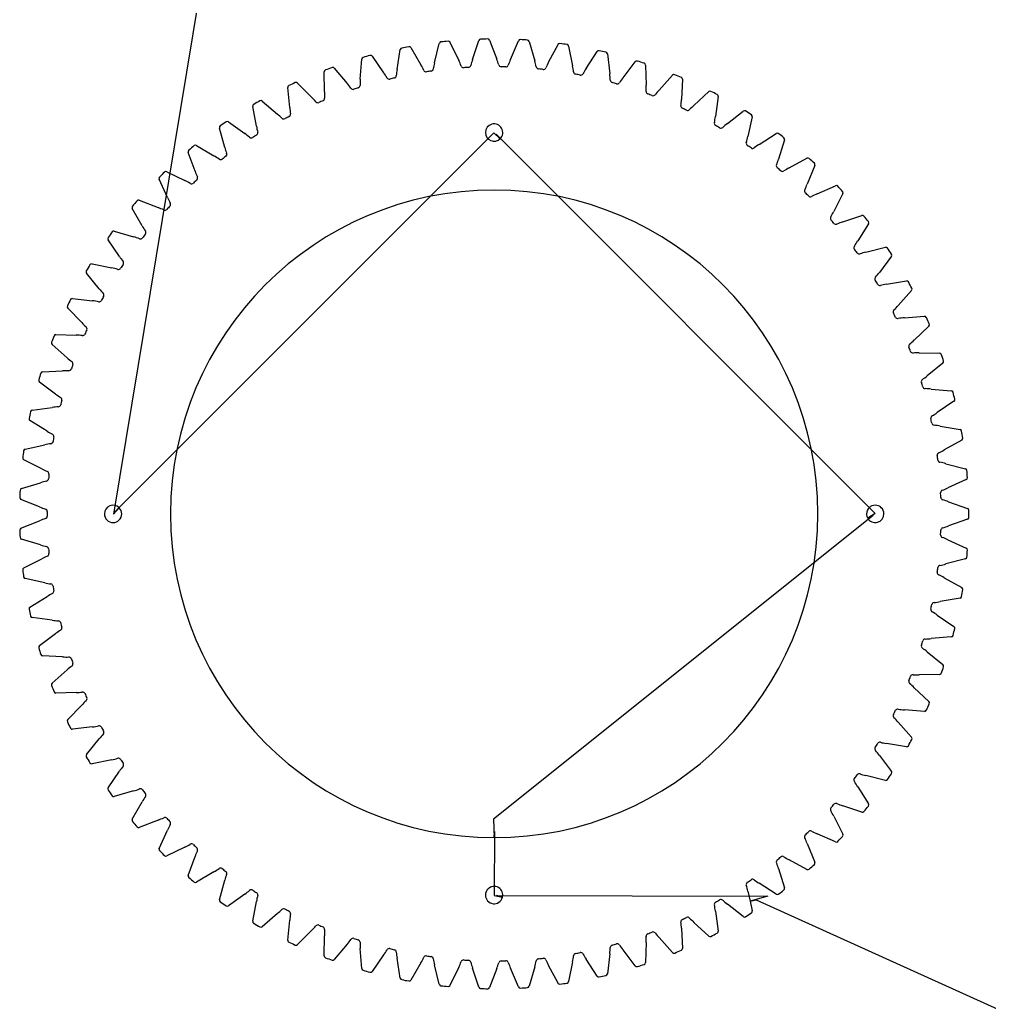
# Model space of a CAD drawing. Header units: inches. Extents: x 0.1 to 47.9, y 0.4 to 46.5.
# Drawn here: x 24.15 to 32.02, y 8.25 to 16.26 of the extents above; entities that cross this region are included whole.
import ezdxf

# ---------------------------------------------------------------- set-up
doc = ezdxf.new("R2010")
doc.units = ezdxf.units.IN
for name, color, linetype in [('10', 7, 'CONTINUOUS'), ('3', 7, 'CONTINUOUS'), ('9', 7, 'CONTINUOUS')]:
    doc.layers.add(name, color=color, linetype=linetype)

msp = doc.modelspace()

# ---------------------------------------------------------------- linework, layer by layer
at = {"layer": '10', "color": 10, "linetype": 'CONTINUOUS'}
for p, q in [((25.7444, 17.2729), (24.9117, 12.2479)), ((24.9223, 12.2659), (27.9979, 15.3383)), ((28.0159, 15.3277), (31.089, 12.2526)), ((31.074, 12.2379), (27.9935, 9.7749)), ((28.0022, 9.675), (27.9993, 9.1565)), ((28.0202, 9.1563), (30.2206, 9.1508)), ((30.1251, 9.1201), (40.9117, 4.2479))]:
    msp.add_line(p, q, dxfattribs=at)
at = {"layer": '3', "color": 3, "linetype": 'CONTINUOUS'}
for p, q in [((27.2129, 15.8519), (27.2378, 16.0133)), ((27.3233, 16.0296), (27.4059, 15.8887)), ((27.517, 15.9052), (27.5554, 16.0639)), ((27.6419, 16.073), (27.7125, 15.9257)), ((27.8246, 15.9327), (27.8761, 16.0877)), ((27.9631, 16.0895), (28.021, 15.9369)), ((28.1334, 15.9345), (28.1977, 16.0846)), ((28.2845, 16.0791), (28.3295, 15.9222)), ((28.4412, 15.9104), (28.5179, 16.0546)), ((28.6039, 16.0419), (28.6356, 15.8817)), ((26.9142, 15.7734), (26.9256, 15.9363)), ((27.0094, 15.9597), (27.1035, 15.8263)), ((28.746, 15.8607), (28.8344, 15.9979)), ((28.9191, 15.9781), (28.9373, 15.8158)), ((26.7024, 15.8638), (26.8074, 15.7387)), ((29.0455, 15.7856), (29.1451, 15.915)), ((29.2278, 15.8881), (29.2324, 15.7249)), ((26.6232, 15.6702), (26.6209, 15.8335)), ((29.3377, 15.6857), (29.4478, 15.8063)), ((29.5279, 15.7726), (29.5188, 15.6096)), ((26.3418, 15.543), (26.3259, 15.7055)), ((26.4046, 15.7426), (26.5196, 15.6267)), ((29.6205, 15.5617), (29.7403, 15.6727)), ((29.8173, 15.6324), (29.7946, 15.4707)), ((26.0721, 15.3927), (26.0426, 15.5533)), ((26.1179, 15.5968), (26.2423, 15.491)), ((29.8919, 15.4145), (30.0206, 15.5151)), ((30.094, 15.4685), (30.0578, 15.3092)), ((25.8159, 15.2204), (25.7731, 15.3779)), ((25.8445, 15.4276), (25.9772, 15.3325)), ((30.1501, 15.2451), (30.2867, 15.3345)), ((25.5862, 15.2361), (25.7264, 15.1524)), ((30.356, 15.2819), (30.3066, 15.1263)), ((25.575, 15.0272), (25.5191, 15.1806)), ((30.3931, 15.0547), (30.5368, 15.1324)), ((30.6014, 15.0742), (30.5392, 14.9232)), ((25.3447, 15.0236), (25.4915, 14.952)), ((25.3511, 14.8145), (25.2826, 14.9628)), ((30.6194, 14.8446), (30.7691, 14.91)), ((30.8286, 14.8466), (30.754, 14.7014)), ((25.122, 14.7917), (25.2742, 14.7326)), ((25.1458, 14.5839), (25.0651, 14.7259)), ((30.8274, 14.6163), (30.9819, 14.669)), ((31.036, 14.6008), (30.9494, 14.4623)), ((24.9194, 14.542), (25.076, 14.4958)), ((24.9605, 14.3369), (24.8683, 14.4716)), ((31.0155, 14.3714), (31.1739, 14.4109)), ((31.222, 14.3385), (31.1242, 14.2078)), ((24.7384, 14.2761), (24.8984, 14.2433)), ((24.7966, 14.0752), (24.6933, 14.2017)), ((31.1824, 14.1117), (31.3436, 14.1378)), ((31.3855, 14.0616), (31.2771, 13.9395)), ((24.5803, 13.9961), (24.7424, 13.9768)), ((24.6551, 13.8007), (24.5416, 13.9182)), ((31.327, 13.8388), (31.4898, 13.8514)), ((31.5252, 13.7719), (31.4069, 13.6593)), ((24.4462, 13.7038), (24.6094, 13.6981)), ((24.537, 13.5154), (24.4142, 13.623)), ((31.4483, 13.5549), (31.6116, 13.5537)), ((31.6402, 13.4716), (31.5129, 13.3693)), ((24.337, 13.4014), (24.5001, 13.4093)), ((24.4433, 13.2212), (24.3118, 13.3181)), ((31.5454, 13.2617), (31.708, 13.247)), ((31.7296, 13.1627), (31.5943, 13.0714)), ((24.2535, 13.0908), (24.4154, 13.1124)), ((24.3745, 12.9202), (24.2354, 13.0057)), ((31.6176, 12.9615), (31.7784, 12.9332)), ((24.1963, 12.7744), (24.3558, 12.8094)), ((31.7929, 12.8474), (31.6504, 12.7678)), ((24.3311, 12.6145), (24.1854, 12.6881)), ((31.6645, 12.6563), (31.8223, 12.6146)), ((24.1657, 12.4542), (24.3217, 12.5025)), ((31.8296, 12.5279), (31.6809, 12.4605)), ((24.3135, 12.3062), (24.1621, 12.3673)), ((31.6856, 12.3483), (31.8395, 12.2935)), ((24.1621, 12.1327), (24.3135, 12.1938)), ((31.8395, 12.2065), (31.6856, 12.1517)), ((24.3217, 11.9975), (24.1657, 12.0458)), ((31.6809, 12.0395), (31.8296, 11.9721)), ((24.1854, 11.8119), (24.3311, 11.8855)), ((31.8223, 11.8854), (31.6645, 11.8437)), ((24.3558, 11.6906), (24.1963, 11.7256)), ((31.6504, 11.7322), (31.7929, 11.6526)), ((24.2354, 11.4943), (24.3745, 11.5798)), ((31.7784, 11.5668), (31.6176, 11.5385)), ((24.4154, 11.3876), (24.2535, 11.4092)), ((31.5943, 11.4286), (31.7296, 11.3373)), ((24.3118, 11.1819), (24.4433, 11.2788)), ((31.708, 11.253), (31.5454, 11.2383)), ((31.5129, 11.1307), (31.6402, 11.0284)), ((24.5001, 11.0907), (24.337, 11.0986)), ((24.4142, 10.877), (24.537, 10.9846)), ((31.6116, 10.9463), (31.4483, 10.9451)), ((31.4069, 10.8407), (31.5252, 10.7281)), ((24.6094, 10.8019), (24.4462, 10.7962)), ((24.5416, 10.5818), (24.6551, 10.6993)), ((31.4898, 10.6486), (31.327, 10.6612)), ((24.7424, 10.5232), (24.5803, 10.5039)), ((31.2771, 10.5605), (31.3855, 10.4384)), ((24.6933, 10.2983), (24.7966, 10.4248)), ((31.3436, 10.3622), (31.1824, 10.3883)), ((24.8984, 10.2567), (24.7384, 10.2239)), ((31.1242, 10.2922), (31.222, 10.1615)), ((24.8683, 10.0284), (24.9605, 10.1631)), ((31.1739, 10.0891), (31.0155, 10.1286)), ((30.9494, 10.0377), (31.036, 9.8992)), ((25.076, 10.0042), (24.9194, 9.958)), ((25.0651, 9.7741), (25.1458, 9.9161)), ((30.9819, 9.831), (30.8274, 9.8837)), ((25.2742, 9.7674), (25.122, 9.7083)), ((30.754, 9.7986), (30.8286, 9.6534)), ((25.2826, 9.5372), (25.3511, 9.6855)), ((30.7691, 9.59), (30.6194, 9.6554)), ((25.4915, 9.548), (25.3447, 9.4764)), ((30.5392, 9.5768), (30.6014, 9.4258)), ((25.5191, 9.3194), (25.575, 9.4728)), ((30.3066, 9.3737), (30.356, 9.2181)), ((30.5368, 9.3676), (30.3931, 9.4453)), ((25.7264, 9.3476), (25.5862, 9.2639)), ((25.7731, 9.1221), (25.8159, 9.2796)), ((30.2867, 9.1655), (30.1501, 9.2549)), ((25.9772, 9.1675), (25.8445, 9.0724)), ((30.0578, 9.1908), (30.0759, 9.1112)), ((26.0426, 8.9467), (26.0721, 9.1073)), ((30.0206, 8.9849), (29.8919, 9.0855)), ((30.0759, 9.1112), (30.094, 9.0315)), ((26.2423, 9.009), (26.1179, 8.9032)), ((29.7946, 9.0293), (29.8173, 8.8676)), ((26.3259, 8.7945), (26.3418, 8.957)), ((29.5188, 8.8904), (29.5279, 8.7274)), ((29.7403, 8.8273), (29.6205, 8.9383)), ((26.5196, 8.8733), (26.4046, 8.7574)), ((26.6209, 8.6665), (26.6232, 8.8298)), ((29.4478, 8.6937), (29.3377, 8.8143)), ((26.8074, 8.7613), (26.7024, 8.6362)), ((26.9256, 8.5637), (26.9142, 8.7266)), ((29.2324, 8.7751), (29.2278, 8.6119)), ((27.1035, 8.6737), (27.0094, 8.5403)), ((27.2378, 8.4867), (27.2129, 8.6481)), ((28.9373, 8.6842), (28.9191, 8.5219)), ((29.1451, 8.585), (29.0455, 8.7144)), ((27.4059, 8.6113), (27.3233, 8.4704)), ((27.5554, 8.4361), (27.517, 8.5948)), ((27.7125, 8.5743), (27.6419, 8.427)), ((27.8761, 8.4123), (27.8246, 8.5673)), ((28.3295, 8.5778), (28.2845, 8.4209)), ((28.5179, 8.4454), (28.4412, 8.5896)), ((28.6356, 8.6183), (28.6039, 8.4581)), ((28.8344, 8.5021), (28.746, 8.6393)), ((28.021, 8.5631), (27.9631, 8.4105)), ((28.1977, 8.4154), (28.1334, 8.5655))]:
    msp.add_line(p, q, dxfattribs=at)
for centre, radius, start, end in [((27.891, 16.0827), 0.0157, 91.6288, 161.5991), ((28, 12.25), 3.85, 90.7712, 91.6288), ((27.9484, 16.0839), 0.0157, 20.8009, 90.7712), ((28.2121, 16.0784), 0.0157, 86.8288, 156.7991), ((28, 12.25), 3.85, 85.9712, 86.8288), ((27.2534, 16.0109), 0.0157, 101.2288, 171.1991), ((28, 12.25), 3.85, 100.3712, 101.2288), ((27.3097, 16.0216), 0.0157, 30.4009, 100.3712), ((27.5707, 16.0602), 0.0157, 96.4288, 166.3991), ((28, 12.25), 3.85, 95.5712, 96.4288), ((27.6278, 16.0662), 0.0157, 25.6009, 95.5712), ((28.2694, 16.0748), 0.0157, 16.0009, 85.9712), ((28.5317, 16.0472), 0.0157, 82.0288, 151.9991), ((28, 12.25), 3.85, 81.1712, 82.0288), ((28.5885, 16.0389), 0.0157, 11.2009, 81.1712), ((26.9413, 15.9352), 0.0157, 106.0288, 175.9991), ((28, 12.25), 3.85, 105.1712, 106.0288), ((26.9966, 15.9507), 0.0157, 35.2009, 105.1712), ((28.2077, 15.7913), 0.4084, 159.74237, 166.73594), ((27.6442, 15.7795), 0.4084, 15.66406, 22.65763), ((28.5033, 15.7615), 0.4084, 154.94237, 161.93594), ((28.8476, 15.9894), 0.0157, 77.2288, 147.1991), ((28, 12.25), 3.85, 76.3712, 77.2288), ((28.9035, 15.9763), 0.0157, 6.4009, 76.3712), ((28, 12.25), 3.85, 109.9712, 110.8288), ((26.6904, 15.8537), 0.0157, 40.0009, 109.9712), ((27.6142, 15.7764), 0.4084, 169.34237, 176.33594), ((27.0605, 15.6708), 0.4084, 25.26406, 32.25763), ((27.486, 15.8595), 0.0209, 278.10397, 351.53594), ((27.9107, 15.7963), 0.4084, 164.54237, 171.53594), ((27.3501, 15.7374), 0.4084, 20.46406, 27.45763), ((27.7523, 15.8875), 0.0209, 200.46406, 273.89603), ((28, 12.25), 3.625, 93.30397, 93.89603), ((27.7899, 15.8898), 0.0209, 273.30397, 346.73594), ((28.0575, 15.8954), 0.0209, 195.66406, 269.09603), ((28, 12.25), 3.625, 88.50397, 89.09603), ((28.0952, 15.8947), 0.0209, 268.50397, 341.93594), ((27.9407, 15.7969), 0.4084, 10.86406, 17.85763), ((28.3624, 15.8778), 0.0209, 190.86406, 264.29603), ((28, 12.25), 3.625, 83.70397, 84.29603), ((28.3998, 15.8739), 0.0209, 263.70397, 337.13594), ((28.7954, 15.7071), 0.4084, 150.14237, 157.13594), ((28.2378, 15.7895), 0.4084, 6.06406, 13.05763), ((29.0819, 15.6284), 0.4084, 145.34237, 152.33594), ((29.1575, 15.9054), 0.0157, 72.4288, 142.3991), ((28, 12.25), 3.85, 71.5712, 72.4288), ((29.2121, 15.8877), 0.0157, 1.6009, 71.5712), ((26.6366, 15.8337), 0.0157, 110.8288, 180.7991), ((27.3205, 15.7317), 0.4084, 174.14237, 181.13594), ((26.7776, 15.5802), 0.4084, 30.06406, 37.05763), ((27.1491, 15.7952), 0.0209, 210.06406, 283.49603), ((28, 12.25), 3.625, 102.90397, 103.49603), ((27.1858, 15.8038), 0.0209, 282.90397, 356.33594), ((27.4488, 15.854), 0.0209, 205.26406, 278.69603), ((28, 12.25), 3.625, 98.10397, 98.69603), ((28.6647, 15.8348), 0.0209, 186.06406, 259.49603), ((28, 12.25), 3.625, 78.90397, 79.49603), ((28.7017, 15.8277), 0.0209, 258.90397, 332.33594), ((28.5331, 15.7571), 0.4084, 1.26406, 8.25763), ((29.3608, 15.526), 0.4084, 140.54237, 147.53594), ((29.4594, 15.7957), 0.0157, 67.6288, 137.5991), ((28, 12.25), 3.85, 66.7712, 67.6288), ((29.5123, 15.7735), 0.0157, 356.8009, 66.7712), ((26.3415, 15.7071), 0.0157, 115.6288, 185.5991), ((28, 12.25), 3.85, 114.7712, 115.6288), ((26.3934, 15.7315), 0.0157, 44.8009, 114.7712), ((26.5032, 15.4662), 0.4084, 34.86406, 41.85763), ((26.8555, 15.7116), 0.0209, 214.86406, 288.29603), ((28, 12.25), 3.625, 107.70397, 108.29603), ((26.8913, 15.7232), 0.0209, 287.70397, 1.13594), ((28.9623, 15.7666), 0.0209, 181.26406, 254.69603), ((28, 12.25), 3.625, 74.10397, 74.69603), ((28.9986, 15.7565), 0.0209, 254.10397, 327.53594), ((28.8247, 15.7002), 0.4084, 356.46406, 3.45763), ((26.2393, 15.3297), 0.4084, 39.66406, 46.65763), ((26.6045, 15.6183), 0.0209, 292.50397, 5.93594), ((27.0316, 15.6627), 0.4084, 178.94237, 185.93594), ((29.2532, 15.6738), 0.0209, 176.46406, 249.89603), ((28, 12.25), 3.625, 69.30397, 69.89603), ((29.2885, 15.6606), 0.0209, 249.30397, 322.73594), ((29.6302, 15.4007), 0.4084, 135.74237, 142.73594), ((29.7509, 15.6612), 0.0157, 62.8288, 132.7991), ((28, 12.25), 3.85, 61.9712, 62.8288), ((29.8018, 15.6346), 0.0157, 352.0009, 61.9712), ((26.0581, 15.5562), 0.0157, 120.4288, 190.3991), ((28, 12.25), 3.85, 119.5712, 120.4288), ((26.1078, 15.5848), 0.0157, 49.6009, 119.5712), ((26.7494, 15.5697), 0.4084, 183.74237, 190.73594), ((26.5698, 15.6037), 0.0209, 219.66406, 293.09603), ((28, 12.25), 3.625, 112.50397, 113.09603), ((29.5353, 15.5569), 0.0209, 171.66406, 245.09603), ((29.1105, 15.6191), 0.4084, 351.66406, 358.65763), ((28, 12.25), 3.625, 64.50397, 65.09603), ((29.8881, 15.2532), 0.4084, 130.94237, 137.93594), ((25.9878, 15.1715), 0.4084, 44.46406, 51.45763), ((26.2942, 15.4722), 0.0209, 224.46406, 297.89603), ((28, 12.25), 3.625, 117.30397, 117.89603), ((26.3276, 15.4897), 0.0209, 297.30397, 10.73594), ((29.5694, 15.5408), 0.0209, 244.50397, 317.93594), ((29.3885, 15.5144), 0.4084, 346.86406, 353.85763), ((30.0302, 15.5027), 0.0157, 58.0288, 127.9991), ((28, 12.25), 3.85, 57.1712, 58.0288), ((30.0787, 15.4719), 0.0157, 347.2009, 57.1712), ((25.7882, 15.3821), 0.0157, 125.2288, 195.1991), ((28, 12.25), 3.85, 124.3712, 125.2288), ((25.8353, 15.4148), 0.0157, 54.4009, 124.3712), ((26.476, 15.4534), 0.4084, 188.54237, 195.53594), ((28, 15.3406), 0.0703, 30, 180), ((28, 15.3406), 0.0703, 315, 30), ((29.8066, 15.4168), 0.0209, 166.86406, 240.29603), ((28, 12.25), 3.625, 59.70397, 60.29603), ((29.8392, 15.398), 0.0209, 239.70397, 313.13594), ((30.1328, 15.0847), 0.4084, 126.14237, 133.13594), ((25.7504, 14.9929), 0.4084, 49.26406, 56.25763), ((26.0306, 15.3182), 0.0209, 229.26406, 302.69603), ((28, 12.25), 3.625, 122.10397, 122.69603), ((26.0624, 15.3384), 0.0209, 302.10397, 15.53594), ((28, 15.3406), 0.0703, 180, 315), ((29.6568, 15.3867), 0.4084, 342.06406, 349.05763), ((30.2953, 15.3214), 0.0157, 53.2288, 123.1991), ((28, 12.25), 3.85, 52.3712, 53.2288), ((30.341, 15.2867), 0.0157, 342.4009, 52.3712), ((28, 12.25), 3.85, 129.1712, 130.0288), ((25.5781, 15.2226), 0.0157, 59.2009, 129.1712), ((26.2133, 15.3146), 0.4084, 193.34237, 200.33594), ((30.0653, 15.2545), 0.0209, 162.06406, 235.49603), ((28, 12.25), 3.625, 54.90397, 55.49603), ((30.0962, 15.233), 0.0209, 234.90397, 308.33594), ((30.3625, 14.8963), 0.4084, 121.34237, 128.33594), ((25.5339, 15.186), 0.0157, 130.0288, 199.9991), ((25.5288, 14.795), 0.4084, 54.06406, 61.05763), ((28, 12.25), 3.625, 126.90397, 127.49603), ((25.8107, 15.1654), 0.0209, 306.90397, 20.33594), ((30.5442, 15.1186), 0.0157, 48.4288, 118.3991), ((25.7807, 15.1426), 0.0209, 234.06406, 307.49603), ((30.3094, 15.0712), 0.0209, 157.26406, 230.69603), ((29.9135, 15.2371), 0.4084, 337.26406, 344.25763), ((28, 12.25), 3.625, 50.10397, 50.69603), ((30.5756, 14.6893), 0.4084, 116.54237, 123.53594), ((28, 12.25), 3.85, 47.5712, 48.4288), ((30.5869, 15.0802), 0.0157, 337.6009, 47.5712), ((25.2969, 14.9693), 0.0157, 134.8288, 204.7991), ((28, 12.25), 3.85, 133.9712, 134.8288), ((25.3379, 15.0095), 0.0157, 64.0009, 133.9712), ((25.9631, 15.1544), 0.4084, 198.14237, 205.13594), ((25.5744, 14.972), 0.0209, 311.70397, 25.13594), ((30.3385, 15.0472), 0.0209, 230.10397, 303.53594), ((25.3245, 14.5793), 0.4084, 58.86406, 65.85763), ((25.5465, 14.9468), 0.0209, 238.86406, 312.29603), ((28, 12.25), 3.625, 131.70397, 132.29603), ((30.1567, 15.0665), 0.4084, 332.46406, 339.45763), ((30.7754, 14.8956), 0.0157, 43.6288, 113.5991), ((28, 12.25), 3.85, 42.7712, 43.6288), ((25.7272, 14.9737), 0.4084, 202.94237, 209.93594), ((28, 12.25), 2.625, 90, 270), ((28, 12.25), 2.625, 270, 90), ((30.5374, 14.868), 0.0209, 152.46406, 225.89603), ((28, 12.25), 3.625, 45.30397, 45.89603), ((30.5643, 14.8417), 0.0209, 225.30397, 298.73594), ((30.7707, 14.4652), 0.4084, 111.74237, 118.73594), ((30.8146, 14.8538), 0.0157, 332.8009, 42.7712), ((25.0788, 14.7336), 0.0157, 139.6288, 209.5991), ((28, 12.25), 3.85, 138.7712, 139.6288), ((25.1163, 14.7771), 0.0157, 68.8009, 138.7712), ((25.1389, 14.3473), 0.4084, 63.66406, 70.65763), ((28, 12.25), 3.625, 136.50397, 137.09603), ((25.3552, 14.7595), 0.0209, 316.50397, 29.93594), ((25.3294, 14.732), 0.0209, 243.66406, 317.09603), ((30.7476, 14.6465), 0.0209, 147.66406, 221.09603), ((30.3848, 14.8762), 0.4084, 327.66406, 334.65763), ((30.987, 14.6541), 0.0157, 38.8288, 108.7991), ((28, 12.25), 3.85, 37.9712, 38.8288), ((25.5073, 14.774), 0.4084, 207.74237, 214.73594), ((28, 12.25), 3.625, 40.50397, 41.09603), ((30.7722, 14.618), 0.0209, 220.50397, 293.93594), ((30.9464, 14.2256), 0.4084, 106.94237, 113.93594), ((31.0226, 14.6091), 0.0157, 328.0009, 37.9712), ((28, 12.25), 3.85, 143.5712, 144.4288), ((24.9149, 14.5269), 0.0157, 73.6009, 143.5712), ((24.9735, 14.1005), 0.4084, 68.46406, 75.45763), ((28, 12.25), 3.625, 141.30397, 141.89603), ((25.1545, 14.5294), 0.0209, 321.30397, 34.73594), ((24.8812, 14.4805), 0.0157, 144.4288, 214.3991), ((25.1311, 14.4998), 0.0209, 248.46406, 321.89603), ((30.9385, 14.4082), 0.0209, 142.86406, 216.29603), ((30.5962, 14.6674), 0.4084, 322.86406, 329.85763), ((31.1777, 14.3957), 0.0157, 34.0288, 103.9991), ((25.3048, 14.5566), 0.4084, 212.54237, 219.53594), ((28, 12.25), 3.625, 35.70397, 36.29603), ((30.9606, 14.3777), 0.0209, 215.70397, 289.13594), ((31.1014, 13.9721), 0.4084, 102.14237, 109.13594), ((28, 12.25), 3.85, 33.1712, 34.0288), ((31.2095, 14.3479), 0.0157, 323.2009, 33.1712), ((28, 12.25), 3.85, 148.3712, 149.2288), ((24.7352, 14.2608), 0.0157, 78.4009, 148.3712), ((28, 12.25), 3.625, 146.10397, 146.69603), ((24.9737, 14.2833), 0.0209, 326.10397, 39.53594), ((24.7055, 14.2117), 0.0157, 149.2288, 219.1991), ((24.8292, 13.8408), 0.4084, 73.26406, 80.25763), ((24.9529, 14.2519), 0.0209, 253.26406, 326.69603), ((30.7894, 14.4417), 0.4084, 318.06406, 325.05763), ((31.1088, 14.1548), 0.0209, 138.06406, 211.49603), ((28, 12.25), 3.625, 30.90397, 31.49603), ((31.1283, 14.1225), 0.0209, 210.90397, 284.33594), ((31.2346, 13.7066), 0.4084, 97.34237, 104.33594), ((31.3461, 14.1223), 0.0157, 29.2288, 99.1991), ((28, 12.25), 3.85, 28.3712, 29.2288), ((25.1213, 14.3229), 0.4084, 217.34237, 224.33594), ((28, 12.25), 3.625, 150.90397, 151.49603), ((24.8142, 14.0229), 0.0209, 330.90397, 44.33594), ((31.3737, 14.072), 0.0157, 318.4009, 28.3712), ((24.5529, 13.9291), 0.0157, 154.0288, 223.9991), ((28, 12.25), 3.85, 153.1712, 154.0288), ((24.5784, 13.9805), 0.0157, 83.2009, 153.1712), ((24.7073, 13.5699), 0.4084, 78.06406, 85.05763), ((24.796, 13.9899), 0.0209, 258.06406, 331.49603), ((30.963, 14.2006), 0.4084, 313.26406, 320.25763), ((31.2573, 13.8879), 0.0209, 133.26406, 206.69603), ((28, 12.25), 3.625, 26.10397, 26.69603), ((31.491, 13.8357), 0.0157, 24.4288, 94.3991), ((24.9579, 14.0748), 0.4084, 222.14237, 229.13594), ((31.274, 13.8542), 0.0209, 206.10397, 279.53594), ((31.3451, 13.4308), 0.4084, 92.54237, 99.53594), ((28, 12.25), 3.85, 23.5712, 24.4288), ((31.5144, 13.7833), 0.0157, 313.6009, 23.5712), ((28, 12.25), 3.85, 157.9712, 158.8288), ((24.4456, 13.6881), 0.0157, 88.0009, 157.9712), ((24.6084, 13.2897), 0.4084, 82.86406, 89.85763), ((24.6617, 13.7157), 0.0209, 262.86406, 336.29603), ((28, 12.25), 3.625, 155.70397, 156.29603), ((24.677, 13.7501), 0.0209, 335.70397, 49.13594), ((24.4245, 13.6348), 0.0157, 158.8288, 228.7991), ((31.3829, 13.6096), 0.0209, 128.46406, 201.89603), ((31.1158, 13.9458), 0.4084, 308.46406, 315.45763), ((28, 12.25), 3.625, 21.30397, 21.89603), ((31.3968, 13.5746), 0.0209, 201.30397, 274.73594), ((31.4322, 13.1468), 0.4084, 87.74237, 94.73594), ((31.6115, 13.538), 0.0157, 19.6288, 89.5991), ((28, 12.25), 3.85, 18.7712, 19.6288), ((24.8159, 13.8138), 0.4084, 226.94237, 233.93594), ((28, 12.25), 3.625, 160.50397, 161.09603), ((24.5631, 13.4668), 0.0209, 340.50397, 53.93594), ((31.6304, 13.4838), 0.0157, 308.8009, 18.7712), ((28, 12.25), 3.85, 162.7712, 163.6288), ((24.3378, 13.3857), 0.0157, 92.8009, 162.7712), ((24.5333, 13.0023), 0.4084, 87.66406, 94.65763), ((24.5507, 13.4312), 0.0209, 267.66406, 341.09603), ((31.2468, 13.6791), 0.4084, 303.66406, 310.65763), ((24.3212, 13.3307), 0.0157, 163.6288, 233.5991), ((31.4848, 13.3218), 0.0209, 123.66406, 197.09603), ((28, 12.25), 3.625, 16.50397, 17.09603), ((24.6962, 13.5419), 0.4084, 231.74237, 238.73594), ((31.4957, 13.2857), 0.0209, 196.50397, 269.93594), ((31.4952, 12.8564), 0.4084, 82.94237, 89.93594), ((31.7066, 13.2313), 0.0157, 14.8288, 84.7991), ((28, 12.25), 3.85, 13.9712, 14.8288), ((24.464, 13.1384), 0.0209, 272.46406, 345.89603), ((24.4734, 13.1749), 0.0209, 345.30397, 58.73594), ((28, 12.25), 3.625, 165.30397, 165.89603), ((31.7209, 13.1757), 0.0157, 304.0009, 13.9712), ((28, 12.25), 3.85, 167.5712, 168.4288), ((24.2556, 13.0752), 0.0157, 97.6009, 167.5712), ((24.4825, 12.7095), 0.4084, 92.46406, 99.45763), ((31.355, 13.4024), 0.4084, 298.86406, 305.85763), ((24.2436, 13.0191), 0.0157, 168.4288, 238.3991), ((31.5623, 13.0264), 0.0209, 118.86406, 192.29603), ((28, 12.25), 3.625, 11.70397, 12.29603), ((31.5701, 12.9896), 0.0209, 191.70397, 265.13594), ((24.5997, 13.2609), 0.4084, 236.54237, 243.53594), ((24.4083, 12.8766), 0.0209, 350.10397, 63.53594), ((31.5337, 12.5618), 0.4084, 78.14237, 85.13594), ((31.7757, 12.9177), 0.0157, 10.0288, 79.9991), ((28, 12.25), 3.85, 9.1712, 10.0288), ((24.4563, 12.4136), 0.4084, 97.26406, 104.25763), ((24.4021, 12.8394), 0.0209, 277.26406, 350.69603), ((28, 12.25), 3.625, 170.10397, 170.69603), ((31.7853, 12.8611), 0.0157, 299.2009, 9.1712), ((28, 12.25), 3.85, 172.3712, 173.2288), ((24.1996, 12.759), 0.0157, 102.4009, 172.3712), ((31.6147, 12.7256), 0.0209, 114.06406, 187.49603), ((31.4397, 13.1176), 0.4084, 294.06406, 301.05763), ((24.1925, 12.7021), 0.0157, 173.2288, 243.1991), ((28, 12.25), 3.625, 6.90397, 7.49603), ((31.6195, 12.6883), 0.0209, 186.90397, 260.33594), ((31.5474, 12.265), 0.4084, 73.34237, 80.33594), ((24.527, 12.9728), 0.4084, 241.34237, 248.33594), ((24.3685, 12.5738), 0.0209, 354.90397, 68.33594), ((28, 12.25), 3.625, 174.90397, 175.49603), ((31.8183, 12.5994), 0.0157, 5.2288, 75.1991), ((28, 12.25), 3.85, 4.3712, 5.2288), ((24.4551, 12.1165), 0.4084, 102.06406, 109.05763), ((24.3654, 12.5363), 0.0209, 282.06406, 355.49603), ((31.8231, 12.5422), 0.0157, 294.4009, 4.3712), ((28, 12.25), 3.85, 177.1712, 178.0288), ((24.1704, 12.4392), 0.0157, 107.2009, 177.1712), ((31.6419, 12.4215), 0.0209, 109.26406, 182.69603), ((28, 12.25), 3.625, 2.10397, 2.69603), ((31.5002, 12.8268), 0.4084, 289.26406, 296.25763), ((24.168, 12.3819), 0.0157, 178.0288, 247.9991), ((31.6434, 12.3839), 0.0209, 182.10397, 255.53594), ((31.5362, 11.9681), 0.4084, 68.54237, 75.53594), ((24.4787, 12.6797), 0.4084, 246.14237, 253.13594), ((24.3541, 12.2688), 0.0209, 359.70397, 73.13594), ((28, 12.25), 3.625, 179.70397, 180.29603), ((24.9094, 12.25), 0.0703, 45, 180), ((24.9094, 12.25), 0.0703, 180, 0), ((24.9094, 12.25), 0.0703, 360, 45), ((31.0906, 12.25), 0.0703, 360, 180), ((31.0906, 12.25), 0.0703, 180, 210), ((31.0906, 12.25), 0.0703, 210, 0), ((31.8342, 12.2787), 0.0157, 0.4288, 70.3991), ((28, 12.25), 3.85, 359.5712, 0.4288), ((24.4787, 11.8203), 0.4084, 106.86406, 113.85763), ((24.3541, 12.2312), 0.0209, 286.86406, 0.29603), ((31.8342, 12.2213), 0.0157, 289.6009, 359.5712), ((24.168, 12.1181), 0.0157, 112.0009, 181.9712), ((28, 12.25), 3.85, 181.9712, 182.8288), ((28, 12.25), 3.625, 357.30397, 357.89603), ((31.6434, 12.1161), 0.0209, 104.46406, 177.89603), ((31.5362, 12.5319), 0.4084, 284.46406, 291.45763), ((24.1704, 12.0608), 0.0157, 182.8288, 252.7991), ((31.6419, 12.0785), 0.0209, 177.30397, 250.73594), ((31.5002, 11.6732), 0.4084, 63.74237, 70.73594), ((24.4551, 12.3835), 0.4084, 250.94237, 257.93594), ((24.3654, 11.9637), 0.0209, 4.50397, 77.93594), ((28, 12.25), 3.625, 184.50397, 185.09603), ((31.8231, 11.9578), 0.0157, 355.6288, 65.5991), ((28, 12.25), 3.85, 354.7712, 355.6288), ((24.527, 11.5272), 0.4084, 111.66406, 118.65763), ((24.3685, 11.9262), 0.0209, 291.66406, 5.09603), ((31.8183, 11.9006), 0.0157, 284.8009, 354.7712), ((24.1925, 11.7979), 0.0157, 116.8009, 186.7712), ((28, 12.25), 3.85, 186.7712, 187.6288), ((31.6147, 11.7744), 0.0209, 172.50397, 245.93594), ((28, 12.25), 3.625, 352.50397, 353.09603), ((31.6195, 11.8117), 0.0209, 99.66406, 173.09603), ((31.5474, 12.235), 0.4084, 279.66406, 286.65763), ((24.1996, 11.741), 0.0157, 187.6288, 257.5991), ((24.4563, 12.0864), 0.4084, 255.74237, 262.73594), ((31.4397, 11.3824), 0.4084, 58.94237, 65.93594), ((24.4021, 11.6606), 0.0209, 9.30397, 82.73594), ((24.4083, 11.6234), 0.0209, 296.46406, 9.89603), ((28, 12.25), 3.625, 189.30397, 189.89603), ((28, 12.25), 3.85, 349.9712, 350.8288), ((31.7853, 11.6389), 0.0157, 350.8288, 60.7991), ((24.5997, 11.2391), 0.4084, 116.46406, 123.45763), ((31.5701, 11.5104), 0.0209, 94.86406, 168.29603), ((31.5337, 11.9382), 0.4084, 274.86406, 281.85763), ((31.7757, 11.5823), 0.0157, 280.0009, 349.9712), ((24.2436, 11.4809), 0.0157, 121.6009, 191.5712), ((28, 12.25), 3.85, 191.5712, 192.4288), ((31.5623, 11.4736), 0.0209, 167.70397, 241.13594), ((28, 12.25), 3.625, 347.70397, 348.29603), ((31.355, 11.0976), 0.4084, 54.14237, 61.13594), ((24.2556, 11.4248), 0.0157, 192.4288, 262.3991), ((24.4825, 11.7905), 0.4084, 260.54237, 267.53594), ((24.464, 11.3616), 0.0209, 14.10397, 87.53594), ((24.6962, 10.9581), 0.4084, 121.26406, 128.25763), ((24.4734, 11.3251), 0.0209, 301.26406, 14.69603), ((28, 12.25), 3.625, 194.10397, 194.69603), ((28, 12.25), 3.85, 345.1712, 346.0288), ((31.7209, 11.3243), 0.0157, 346.0288, 55.9991), ((28, 12.25), 3.625, 342.90397, 343.49603), ((31.4957, 11.2143), 0.0209, 90.06406, 163.49603), ((31.4952, 11.6436), 0.4084, 270.06406, 277.05763), ((31.7066, 11.2687), 0.0157, 275.2009, 345.1712), ((24.3212, 11.1693), 0.0157, 126.4009, 196.3712), ((28, 12.25), 3.85, 196.3712, 197.2288), ((31.4848, 11.1782), 0.0209, 162.90397, 236.33594), ((31.2468, 10.8209), 0.4084, 49.34237, 56.33594), ((24.3378, 11.1143), 0.0157, 197.2288, 267.1991), ((24.5333, 11.4977), 0.4084, 265.34237, 272.33594), ((24.5507, 11.0688), 0.0209, 18.90397, 92.33594), ((28, 12.25), 3.625, 198.90397, 199.49603), ((24.8159, 10.6862), 0.4084, 126.06406, 133.05763), ((24.5631, 11.0332), 0.0209, 306.06406, 19.49603), ((28, 12.25), 3.85, 340.3712, 341.2288), ((31.6304, 11.0162), 0.0157, 341.2288, 51.1991), ((31.3829, 10.8904), 0.0209, 158.10397, 231.53594), ((28, 12.25), 3.625, 338.10397, 338.69603), ((31.3968, 10.9254), 0.0209, 85.26406, 158.69603), ((31.4322, 11.3532), 0.4084, 265.26406, 272.25763), ((31.6115, 10.962), 0.0157, 270.4009, 340.3712), ((24.4245, 10.8652), 0.0157, 131.2009, 201.1712), ((28, 12.25), 3.85, 201.1712, 202.0288), ((31.1158, 10.5542), 0.4084, 44.54237, 51.53594), ((24.4456, 10.8119), 0.0157, 202.0288, 271.9991), ((24.6084, 11.2103), 0.4084, 270.14237, 277.13594), ((24.9579, 10.4252), 0.4084, 130.86406, 137.85763), ((24.6617, 10.7843), 0.0209, 23.70397, 97.13594), ((28, 12.25), 3.625, 203.70397, 204.29603), ((24.677, 10.7499), 0.0209, 310.86406, 24.29603), ((31.5144, 10.7167), 0.0157, 336.4288, 46.3991), ((28, 12.25), 3.625, 333.30397, 333.89603), ((31.274, 10.6458), 0.0209, 80.46406, 153.89603), ((31.3451, 11.0692), 0.4084, 260.46406, 267.45763), ((31.491, 10.6643), 0.0157, 265.6009, 335.5712), ((28, 12.25), 3.85, 335.5712, 336.4288), ((24.5529, 10.5709), 0.0157, 136.0009, 205.9712), ((31.2573, 10.6121), 0.0209, 153.30397, 226.73594), ((30.963, 10.2994), 0.4084, 39.74237, 46.73594), ((28, 12.25), 3.85, 205.9712, 206.8288), ((24.5784, 10.5195), 0.0157, 206.8288, 276.7991), ((24.7073, 10.9301), 0.4084, 274.94237, 281.93594), ((24.796, 10.5101), 0.0209, 28.50397, 101.93594), ((28, 12.25), 3.625, 208.50397, 209.09603), ((24.8142, 10.4771), 0.0209, 315.66406, 29.09603), ((25.1213, 10.1771), 0.4084, 135.66406, 142.65763), ((28, 12.25), 3.85, 330.7712, 331.6288), ((31.3737, 10.428), 0.0157, 331.6288, 41.5991), ((31.1088, 10.3452), 0.0209, 148.50397, 221.93594), ((28, 12.25), 3.625, 328.50397, 329.09603), ((30.7894, 10.0583), 0.4084, 34.94237, 41.93594), ((31.1283, 10.3775), 0.0209, 75.66406, 149.09603), ((31.2346, 10.7934), 0.4084, 255.66406, 262.65763), ((31.3461, 10.3777), 0.0157, 260.8009, 330.7712), ((24.7055, 10.2883), 0.0157, 140.8009, 210.7712), ((28, 12.25), 3.85, 210.7712, 211.6288), ((24.8292, 10.6592), 0.4084, 279.74237, 286.73594), ((24.9529, 10.2481), 0.0209, 33.30397, 106.73594), ((28, 12.25), 3.625, 213.30397, 213.89603), ((24.7352, 10.2392), 0.0157, 211.6288, 281.5991), ((25.3048, 9.9434), 0.4084, 140.46406, 147.45763), ((24.9737, 10.2167), 0.0209, 320.46406, 33.89603), ((30.9385, 10.0918), 0.0209, 143.70397, 217.13594), ((28, 12.25), 3.625, 323.70397, 324.29603), ((30.9606, 10.1223), 0.0209, 70.86406, 144.29603), ((31.1014, 10.5279), 0.4084, 250.86406, 257.85763), ((31.1777, 10.1043), 0.0157, 256.0009, 325.9712), ((28, 12.25), 3.85, 325.9712, 326.8288), ((31.2095, 10.1521), 0.0157, 326.8288, 36.7991), ((24.8812, 10.0195), 0.0157, 145.6009, 215.5712), ((28, 12.25), 3.85, 215.5712, 216.4288), ((24.9735, 10.3995), 0.4084, 284.54237, 291.53594), ((25.1311, 10.0002), 0.0209, 38.10397, 111.53594), ((28, 12.25), 3.625, 218.10397, 218.69603), ((30.5962, 9.8326), 0.4084, 30.14237, 37.13594), ((24.9149, 9.9731), 0.0157, 216.4288, 286.3991), ((25.5073, 9.726), 0.4084, 145.26406, 152.25763), ((25.1545, 9.9706), 0.0209, 325.26406, 38.69603), ((30.7476, 9.8535), 0.0209, 138.90397, 212.33594), ((28, 12.25), 3.625, 318.90397, 319.49603), ((30.7722, 9.882), 0.0209, 66.06406, 139.49603), ((30.9464, 10.2744), 0.4084, 246.06406, 253.05763), ((28, 12.25), 3.85, 321.1712, 322.0288), ((31.0226, 9.8909), 0.0157, 322.0288, 31.9991), ((25.0788, 9.7664), 0.0157, 150.4009, 220.3712), ((25.1389, 10.1527), 0.4084, 289.34237, 296.33594), ((25.3294, 9.768), 0.0209, 42.90397, 116.33594), ((28, 12.25), 3.625, 222.90397, 223.49603), ((30.3848, 9.6238), 0.4084, 25.34237, 32.33594), ((30.987, 9.8459), 0.0157, 251.2009, 321.1712), ((28, 12.25), 3.85, 220.3712, 221.2288), ((25.1163, 9.7229), 0.0157, 221.2288, 291.1991), ((25.7272, 9.5263), 0.4084, 150.06406, 157.05763), ((25.3552, 9.7405), 0.0209, 330.06406, 43.49603), ((30.5374, 9.632), 0.0209, 134.10397, 207.53594), ((30.1567, 9.4335), 0.4084, 20.54237, 27.53594), ((28, 12.25), 3.625, 314.10397, 314.69603), ((30.5643, 9.6583), 0.0209, 61.26406, 134.69603), ((30.7707, 10.0348), 0.4084, 241.26406, 248.25763), ((28, 12.25), 3.85, 316.3712, 317.2288), ((30.8146, 9.6462), 0.0157, 317.2288, 27.1991), ((25.2969, 9.5307), 0.0157, 155.2009, 225.1712), ((25.3245, 9.9207), 0.4084, 294.14237, 301.13594), ((25.5465, 9.5532), 0.0209, 47.70397, 121.13594), ((28, 12.25), 3.625, 227.70397, 228.29603), ((25.5744, 9.528), 0.0209, 334.86406, 48.29603), ((30.7754, 9.6044), 0.0157, 246.4009, 316.3712), ((28, 12.25), 3.85, 225.1712, 226.0288), ((25.3379, 9.4905), 0.0157, 226.0288, 295.9991), ((25.9631, 9.3456), 0.4084, 154.86406, 161.85763), ((28, 12.25), 3.625, 309.30397, 309.89603), ((30.3385, 9.4528), 0.0209, 56.46406, 129.89603), ((30.5756, 9.8107), 0.4084, 236.46406, 243.45763), ((25.5288, 9.705), 0.4084, 298.94237, 305.93594), ((25.7807, 9.3574), 0.0209, 52.50397, 125.93594), ((28, 12.25), 3.625, 232.50397, 233.09603), ((30.3094, 9.4288), 0.0209, 129.30397, 202.73594), ((29.9135, 9.2629), 0.4084, 15.74237, 22.73594), ((30.5442, 9.3814), 0.0157, 241.6009, 311.5712), ((28, 12.25), 3.85, 311.5712, 312.4288), ((30.5869, 9.4198), 0.0157, 312.4288, 22.3991), ((25.5339, 9.314), 0.0157, 160.0009, 229.9712), ((28, 12.25), 3.85, 229.9712, 230.8288), ((26.2133, 9.1854), 0.4084, 159.66406, 166.65763), ((25.8107, 9.3346), 0.0209, 339.66406, 53.09603), ((30.0962, 9.267), 0.0209, 51.66406, 125.09603), ((25.5781, 9.2774), 0.0157, 230.8288, 300.7991), ((28, 9.1594), 0.0703, 135, 180), ((28, 9.1594), 0.0703, 345, 135), ((30.0653, 9.2455), 0.0209, 124.50397, 197.93594), ((29.6568, 9.1133), 0.4084, 10.94237, 17.93594), ((28, 12.25), 3.625, 304.50397, 305.09603), ((30.3625, 9.6037), 0.4084, 231.66406, 238.65763), ((30.341, 9.2133), 0.0157, 307.6288, 17.5991), ((25.7504, 9.5071), 0.4084, 303.74237, 310.73594), ((26.0306, 9.1818), 0.0209, 57.30397, 130.73594), ((28, 12.25), 3.625, 237.30397, 237.89603), ((26.476, 9.0466), 0.4084, 164.46406, 171.45763), ((26.0624, 9.1616), 0.0209, 344.46406, 57.89603), ((28, 9.1594), 0.0703, 180, 345), ((30.2953, 9.1786), 0.0157, 236.8009, 306.7712), ((28, 12.25), 3.85, 306.7712, 307.6288), ((25.7882, 9.1179), 0.0157, 164.8009, 234.7712), ((28, 12.25), 3.85, 234.7712, 235.6288), ((25.8353, 9.0852), 0.0157, 235.6288, 305.5991), ((26.2942, 9.0278), 0.0209, 62.10397, 135.53594), ((29.8066, 9.0832), 0.0209, 119.70397, 193.13594), ((29.3885, 8.9856), 0.4084, 6.14237, 13.13594), ((28, 12.25), 3.625, 299.70397, 300.29603), ((29.8392, 9.102), 0.0209, 46.86406, 120.29603), ((30.1328, 9.4153), 0.4084, 226.86406, 233.85763), ((25.9878, 9.3285), 0.4084, 308.54237, 315.53594), ((28, 12.25), 3.625, 242.10397, 242.69603), ((26.3276, 9.0103), 0.0209, 349.26406, 62.69603), ((26.7494, 8.9303), 0.4084, 169.26406, 176.25763), ((28, 12.25), 3.625, 294.90397, 295.49603), ((29.5694, 8.9592), 0.0209, 42.06406, 115.49603), ((29.8881, 9.2468), 0.4084, 222.06406, 229.05763), ((30.0302, 8.9973), 0.0157, 232.0009, 301.9712), ((28, 12.25), 3.85, 301.9712, 302.8288), ((30.0787, 9.0281), 0.0157, 302.8288, 12.7991), ((26.0581, 8.9438), 0.0157, 169.6009, 239.5712), ((28, 12.25), 3.85, 239.5712, 240.4288), ((26.1078, 8.9152), 0.0157, 240.4288, 310.3991), ((26.2393, 9.1703), 0.4084, 313.34237, 320.33594), ((26.5698, 8.8963), 0.0209, 66.90397, 140.33594), ((28, 12.25), 3.625, 246.90397, 247.49603), ((26.6045, 8.8817), 0.0209, 354.06406, 67.49603), ((29.5353, 8.9431), 0.0209, 114.90397, 188.33594), ((29.1105, 8.8809), 0.4084, 1.34237, 8.33594), ((27.0316, 8.8373), 0.4084, 174.06406, 181.05763), ((26.8555, 8.7884), 0.0209, 71.70397, 145.13594), ((28, 12.25), 3.625, 251.70397, 252.29603), ((29.2532, 8.8262), 0.0209, 110.10397, 183.53594), ((28.8247, 8.7998), 0.4084, 356.54237, 3.53594), ((28, 12.25), 3.625, 290.10397, 290.69603), ((29.2885, 8.8394), 0.0209, 37.26406, 110.69603), ((29.6302, 9.0993), 0.4084, 217.26406, 224.25763), ((29.7509, 8.8388), 0.0157, 227.2009, 297.1712), ((28, 12.25), 3.85, 297.1712, 298.0288), ((29.8018, 8.8654), 0.0157, 298.0288, 7.9991), ((26.3415, 8.7929), 0.0157, 174.4009, 244.3712), ((28, 12.25), 3.85, 244.3712, 245.2288), ((26.3934, 8.7685), 0.0157, 245.2288, 315.1991), ((26.5032, 9.0338), 0.4084, 318.14237, 325.13594), ((26.8913, 8.7768), 0.0209, 358.86406, 72.29603), ((27.3205, 8.7683), 0.4084, 178.86406, 185.85763), ((28.5331, 8.7429), 0.4084, 351.74237, 358.73594), ((28.9623, 8.7334), 0.0209, 105.30397, 178.73594), ((28, 12.25), 3.625, 285.30397, 285.89603), ((28.9986, 8.7435), 0.0209, 32.46406, 105.89603), ((29.3608, 8.974), 0.4084, 212.46406, 219.45763), ((29.5123, 8.7265), 0.0157, 293.2288, 3.1991), ((26.6366, 8.6663), 0.0157, 179.2009, 249.1712), ((28, 12.25), 3.85, 249.1712, 250.0288), ((26.7776, 8.9198), 0.4084, 322.94237, 329.93594), ((27.1491, 8.7048), 0.0209, 76.50397, 149.93594), ((28, 12.25), 3.625, 256.50397, 257.09603), ((27.1858, 8.6962), 0.0209, 3.66406, 77.09603), ((27.6142, 8.7236), 0.4084, 183.66406, 190.65763), ((27.0605, 8.8292), 0.4084, 327.74237, 334.73594), ((27.4488, 8.646), 0.0209, 81.30397, 154.73594), ((28, 12.25), 3.625, 261.30397, 261.89603), ((27.486, 8.6405), 0.0209, 8.46406, 81.89603), ((28, 12.25), 3.625, 275.70397, 276.29603), ((28.3998, 8.6261), 0.0209, 22.86406, 96.29603), ((28.2378, 8.7105), 0.4084, 346.94237, 353.93594), ((28.6647, 8.6652), 0.0209, 100.50397, 173.93594), ((28, 12.25), 3.625, 280.50397, 281.09603), ((28.7017, 8.6723), 0.0209, 27.66406, 101.09603), ((29.0819, 8.8716), 0.4084, 207.66406, 214.65763), ((29.4594, 8.7043), 0.0157, 222.4009, 292.3712), ((28, 12.25), 3.85, 292.3712, 293.2288), ((26.6904, 8.6463), 0.0157, 250.0288, 319.9991), ((27.9107, 8.7037), 0.4084, 188.46406, 195.45763), ((27.3501, 8.7626), 0.4084, 332.54237, 339.53594), ((27.7523, 8.6125), 0.0209, 86.10397, 159.53594), ((28, 12.25), 3.625, 266.10397, 266.69603), ((27.7899, 8.6102), 0.0209, 13.26406, 86.69603), ((28.2077, 8.7087), 0.4084, 193.26406, 200.25763), ((27.6442, 8.7205), 0.4084, 337.34237, 344.33594), ((28.0575, 8.6046), 0.0209, 90.90397, 164.33594), ((28, 12.25), 3.625, 270.90397, 271.49603), ((28.0952, 8.6053), 0.0209, 18.06406, 91.49603), ((28.5033, 8.7385), 0.4084, 198.06406, 205.05763), ((27.9407, 8.7031), 0.4084, 342.14237, 349.13594), ((28.3624, 8.6222), 0.0209, 95.70397, 169.13594), ((28.7954, 8.7929), 0.4084, 202.86406, 209.85763), ((29.1575, 8.5946), 0.0157, 217.6009, 287.5712), ((28, 12.25), 3.85, 287.5712, 288.4288), ((29.2121, 8.6123), 0.0157, 288.4288, 358.3991), ((26.9413, 8.5648), 0.0157, 184.0009, 253.9712), ((28, 12.25), 3.85, 253.9712, 254.8288), ((26.9966, 8.5493), 0.0157, 254.8288, 324.7991), ((27.2534, 8.4891), 0.0157, 188.8009, 258.7712), ((28.8476, 8.5106), 0.0157, 212.8009, 282.7712), ((28, 12.25), 3.85, 282.7712, 283.6288), ((28.9035, 8.5237), 0.0157, 283.6288, 353.5991), ((28, 12.25), 3.85, 258.7712, 259.6288), ((27.3097, 8.4784), 0.0157, 259.6288, 329.5991), ((27.5707, 8.4398), 0.0157, 193.6009, 263.5712), ((28, 12.25), 3.85, 263.5712, 264.4288), ((27.6278, 8.4338), 0.0157, 264.4288, 334.3991), ((27.891, 8.4173), 0.0157, 198.4009, 268.3712), ((27.9484, 8.4161), 0.0157, 269.2288, 339.1991), ((28.2121, 8.4216), 0.0157, 203.2009, 273.1712), ((28, 12.25), 3.85, 273.1712, 274.0288), ((28.2694, 8.4252), 0.0157, 274.0288, 343.9991), ((28.5317, 8.4528), 0.0157, 208.0009, 277.9712), ((28, 12.25), 3.85, 277.9712, 278.8288), ((28.5885, 8.4611), 0.0157, 278.8288, 348.7991), ((28, 12.25), 3.85, 268.3712, 269.2288)]:
    msp.add_arc(centre, radius, start, end, dxfattribs=at)
at = {"layer": '9', "color": 9, "linetype": 'CONTINUOUS'}
for p, q in [((27.9979, 15.3383), (28.0497, 15.2908)), ((28.0497, 15.2908), (28.0159, 15.3277)), ((24.9117, 12.2479), (24.9592, 12.2997)), ((24.9592, 12.2997), (24.9223, 12.2659)), ((31.089, 12.2526), (31.0297, 12.2148)), ((31.0297, 12.2148), (31.074, 12.2379)), ((27.9935, 9.7749), (28, 9.625)), ((28, 9.625), (28.0022, 9.675)), ((27.9993, 9.1565), (28.0679, 9.1413)), ((28.0679, 9.1413), (28.0202, 9.1563)), ((30.2206, 9.1508), (30.0759, 9.1112)), ((30.0759, 9.1112), (30.1251, 9.1201))]:
    msp.add_line(p, q, dxfattribs=at)

doc.saveas('drawing.dxf')
